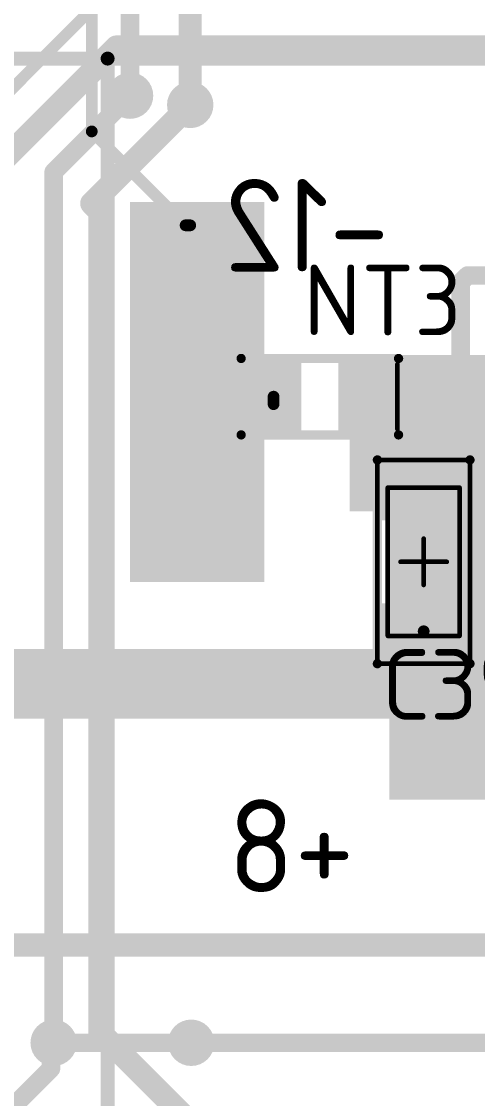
# Model space of a CAD drawing. Header units: inches. Extents: x 0 to 220, y 0 to 115.
# Drawn here: x 127.56 to 137.4, y 21.05 to 44.3 of the extents above; entities that cross this region are included whole.
import ezdxf

# ---------------------------------------------------------------- set-up
doc = ezdxf.new("R2010")
doc.units = ezdxf.units.IN
for name, color, linetype in [('Bottom Layer- Bottom', 5, 'Continuous'), ('Bottom Overlay- Bot Silk', 54, 'Continuous'), ('Bottom Solder- Bot Mask', 6, 'Continuous'), ('Mechanical 13', 56, 'Continuous'), ('Mechanical 15', 56, 'Continuous'), ('Multi-Layer', 9, 'Continuous'), ('Top Layer- Top', 1, 'Continuous'), ('Top Overlay- Top Silk', 2, 'Continuous'), ('Top Paste- Top Paste', 8, 'Continuous'), ('Top Solder- Top Mask', 216, 'Continuous')]:
    doc.layers.add(name, color=color, linetype=linetype)
doc.styles.add('GOST type B', font='', dxfattribs={"height": 0.2})
doc.styles.get('GOST type B').set_extended_font_data('GOST type B')

# ---------------------------------------------------------------- blocks, each defined once
blk = doc.blocks.new('N__T___43')
at = {"layer": 'Top Layer- Top'}
for points in [[(-0.50000027, -0.62500002), (-0.5000002699999999, 0.62500002), (0.50000027, 0.62500002), (0.5000002699999999, -0.62500002)], [(1.50000081, -0.62500002), (1.50000081, 0.62500002), (2.50000135, 0.62500002), (2.50000135, -0.62500002)]]:
    blk.add_hatch(color=7, dxfattribs=at).paths.add_polyline_path(points)
at = {"layer": 'Top Paste- Top Paste'}
for points in [[(-0.50000027, -0.62500002), (-0.5000002699999999, 0.62500002), (0.50000027, 0.62500002), (0.5000002699999999, -0.62500002)], [(1.50000081, -0.62500002), (1.50000081, 0.62500002), (2.50000135, 0.62500002), (2.50000135, -0.62500002)]]:
    blk.add_hatch(color=7, dxfattribs=at).paths.add_polyline_path(points)
at = {"layer": 'Top Solder- Top Mask'}
for points in [[(-0.60160027, -0.72660002), (-0.6016002699999998, 0.72660002), (0.60160027, 0.72660002), (0.6016002699999998, -0.72660002)], [(1.39840081, -0.72660002), (1.39840081, 0.72660002), (2.60160135, 0.72660002), (2.60160135, -0.72660002)]]:
    blk.add_hatch(color=7, dxfattribs=at).paths.add_polyline_path(points)
at = {"layer": 'Mechanical 15'}
blk.add_lwpolyline([(-0.67499992, 0.6999985999999999, 0.0999998, 0.0999998, 0), (-0.67499992, -0.7000011399999999, 0.0999998, 0.0999998, 0)], format="xyseb", dxfattribs=at)
for points in [[(-0.6999985999999999, 0.6999985999999999, 0.0499999, 0.0499999, 1), (-0.65000124, 0.6999985999999999, 0.0499999, 0.0499999, 1)], [(-0.6999985999999999, -0.7000011399999999, 0.0499999, 0.0499999, 1), (-0.65000124, -0.7000011399999999, 0.0499999, 0.0499999, 1)]]:
    blk.add_lwpolyline(points, format="xyseb", close=True, dxfattribs=at)
at = {"layer": 'Top Overlay- Top Silk'}
for points in [[(-0.6999985999999999, 0.8250021599999999, 0.1999996, 0.1999996, 0), (-0.6999985999999999, -0.8250021599999999, 0.1999996, 0.1999996, 0)], [(2.6999946, 0.8250021599999999, 0.1999996, 0.1999996, 0), (-0.6999985999999999, 0.8250021599999999, 0.1999996, 0.1999996, 0)], [(2.70000222, -0.8250072399999999, 0.1999996, 0.1999996, 0), (2.6999946, 0.8250021599999999, 0.1999996, 0.1999996, 0)], [(2.70000222, -0.8250072399999999, 0.1999996, 0.1999996, 0), (-0.6999985999999999, -0.8250021599999999, 0.1999996, 0.1999996, 0)]]:
    blk.add_lwpolyline(points, format="xyseb", dxfattribs=at)
for points in [[(-0.7499985, 0.8250021599999999, 0.0999998, 0.0999998, 1), (-0.6499986999999999, 0.8250021599999999, 0.0999998, 0.0999998, 1)], [(-0.7499985, 0.8250021599999999, 0.0999998, 0.0999998, 1), (-0.6499986999999999, 0.8250021599999999, 0.0999998, 0.0999998, 1)], [(2.6499947, 0.8250021599999999, 0.0999998, 0.0999998, 1), (2.7499945, 0.8250021599999999, 0.0999998, 0.0999998, 1)], [(2.6499947, 0.8250021599999999, 0.0999998, 0.0999998, 1), (2.7499945, 0.8250021599999999, 0.0999998, 0.0999998, 1)], [(-0.7499985, -0.8250021599999999, 0.0999998, 0.0999998, 1), (-0.6499986999999999, -0.8250021599999999, 0.0999998, 0.0999998, 1)], [(-0.7499985, -0.8250021599999999, 0.0999998, 0.0999998, 1), (-0.6499986999999999, -0.8250021599999999, 0.0999998, 0.0999998, 1)], [(2.65000232, -0.8250072399999999, 0.0999998, 0.0999998, 1), (2.75000212, -0.8250072399999999, 0.0999998, 0.0999998, 1)], [(2.65000232, -0.8250072399999999, 0.0999998, 0.0999998, 1), (2.75000212, -0.8250072399999999, 0.0999998, 0.0999998, 1)]]:
    blk.add_lwpolyline(points, format="xyseb", close=True, dxfattribs=at)
blk = doc.blocks.new('CAP__1206_174')
at = {"layer": 'Top Layer- Top'}
for points in [[(-1.99999219, -0.80000475), (-1.99999219, 0.79999459), (-0.99999165, 0.79999459), (-0.99999165, -0.80000475)], [(0.99999165, -0.79999459), (0.99999165, 0.80000475), (1.99999219, 0.80000475), (1.99999219, -0.79999459)]]:
    blk.add_hatch(color=7, dxfattribs=at).paths.add_polyline_path(points)
at = {"layer": 'Top Paste- Top Paste'}
for points in [[(-1.99999219, -0.80000475), (-1.99999219, 0.79999459), (-0.99999165, 0.79999459), (-0.99999165, -0.80000475)], [(0.99999165, -0.79999459), (0.99999165, 0.80000475), (1.99999219, 0.80000475), (1.99999219, -0.79999459)]]:
    blk.add_hatch(color=7, dxfattribs=at).paths.add_polyline_path(points)
at = {"layer": 'Top Solder- Top Mask'}
for points in [[(-2.10159219, -0.90160475), (-2.10159219, 0.90159459), (-0.8983916499999999, 0.90159459), (-0.8983916499999999, -0.90160475)], [(0.8983916499999999, -0.90159459), (0.8983916499999999, 0.90160475), (2.10159219, 0.90160475), (2.10159219, -0.90159459)]]:
    blk.add_hatch(color=7, dxfattribs=at).paths.add_polyline_path(points)
at = {"layer": 'Mechanical 13'}
for points in [[(-1.59998664, 0.77499718, 0.0999998, 0.0999998, 0), (-1.60000442, -0.77499972, 0.0999998, 0.0999998, 0)], [(-1.59998664, 0.77499718, 0.0999998, 0.0999998, 0), (1.60000188, 0.77499718, 0.0999998, 0.0999998, 0)], [(1.60000188, 0.77499718, 0.0999998, 0.0999998, 0), (1.59998664, -0.77499718, 0.0999998, 0.0999998, 0)], [(1.59998664, -0.77499718, 0.0999998, 0.0999998, 0), (-1.60000442, -0.77499972, 0.0999998, 0.0999998, 0)]]:
    blk.add_lwpolyline(points, format="xyseb", dxfattribs=at)
for points in [[(-1.62498532, 0.77499718, 0.0499999, 0.0499999, 1), (-1.57498796, 0.77499718, 0.0499999, 0.0499999, 1)], [(-1.62498532, 0.77499718, 0.0499999, 0.0499999, 1), (-1.57498796, 0.77499718, 0.0499999, 0.0499999, 1)], [(1.5750032, 0.77499718, 0.0499999, 0.0499999, 1), (1.62500056, 0.77499718, 0.0499999, 0.0499999, 1)], [(1.5750032, 0.77499718, 0.0499999, 0.0499999, 1), (1.62500056, 0.77499718, 0.0499999, 0.0499999, 1)], [(-1.6250031, -0.77499972, 0.0499999, 0.0499999, 1), (-1.57500574, -0.77499972, 0.0499999, 0.0499999, 1)], [(-1.6250031, -0.77499972, 0.0499999, 0.0499999, 1), (-1.57500574, -0.77499972, 0.0499999, 0.0499999, 1)], [(1.57498796, -0.77499718, 0.0499999, 0.0499999, 1), (1.62498532, -0.77499718, 0.0499999, 0.0499999, 1)], [(1.57498796, -0.77499718, 0.0499999, 0.0499999, 1), (1.62498532, -0.77499718, 0.0499999, 0.0499999, 1)]]:
    blk.add_lwpolyline(points, format="xyseb", close=True, dxfattribs=at)
at = {"layer": 'Mechanical 15'}
for points in [[(-2.19999814, 0.999998, 0.0999998, 0.0999998, 0), (-2.20000068, -1.00000054, 0.0999998, 0.0999998, 0)], [(2.20000068, 1.00000054, 0.0999998, 0.0999998, 0), (-2.19999814, 0.999998, 0.0999998, 0.0999998, 0)], [(2.20000068, 1.00000054, 0.0999998, 0.0999998, 0), (2.19999814, -0.999998, 0.0999998, 0.0999998, 0)], [(2.54e-06, 0.49999646, 0.0999998, 0.0999998, 0), (-2.54e-06, -0.49999646, 0.0999998, 0.0999998, 0)], [(-0.49999646, 2.54e-06, 0.0999998, 0.0999998, 0), (0.49999646, -2.54e-06, 0.0999998, 0.0999998, 0)], [(2.19999814, -0.999998, 0.0999998, 0.0999998, 0), (-2.20000068, -1.00000054, 0.0999998, 0.0999998, 0)]]:
    blk.add_lwpolyline(points, format="xyseb", dxfattribs=at)
for points in [[(-2.22499682, 0.999998, 0.0499999, 0.0499999, 1), (-2.17499946, 0.999998, 0.0499999, 0.0499999, 1)], [(-2.22499682, 0.999998, 0.0499999, 0.0499999, 1), (-2.17499946, 0.999998, 0.0499999, 0.0499999, 1)], [(2.175002, 1.00000054, 0.0499999, 0.0499999, 1), (2.22499936, 1.00000054, 0.0499999, 0.0499999, 1)], [(2.175002, 1.00000054, 0.0499999, 0.0499999, 1), (2.22499936, 1.00000054, 0.0499999, 0.0499999, 1)], [(-0.02499614, 0.49999646, 0.0499999, 0.0499999, 1), (0.02500122, 0.49999646, 0.0499999, 0.0499999, 1)], [(-0.5249951399999999, 2.54e-06, 0.0499999, 0.0499999, 1), (-0.47499778, 2.54e-06, 0.0499999, 0.0499999, 1)], [(0.47499778, -2.54e-06, 0.0499999, 0.0499999, 1), (0.5249951399999999, -2.54e-06, 0.0499999, 0.0499999, 1)], [(-0.02500122, -0.49999646, 0.0499999, 0.0499999, 1), (0.02499614, -0.49999646, 0.0499999, 0.0499999, 1)], [(-2.22499936, -1.00000054, 0.0499999, 0.0499999, 1), (-2.175002, -1.00000054, 0.0499999, 0.0499999, 1)], [(-2.22499936, -1.00000054, 0.0499999, 0.0499999, 1), (-2.175002, -1.00000054, 0.0499999, 0.0499999, 1)], [(2.17499946, -0.999998, 0.0499999, 0.0499999, 1), (2.22499682, -0.999998, 0.0499999, 0.0499999, 1)], [(2.17499946, -0.999998, 0.0499999, 0.0499999, 1), (2.22499682, -0.999998, 0.0499999, 0.0499999, 1)]]:
    blk.add_lwpolyline(points, format="xyseb", close=True, dxfattribs=at)
at = {"layer": 'Top Overlay- Top Silk'}
for points in [[(-2.19999814, 0.999998, 0.1999996, 0.1999996, 0), (-2.20000068, -1.00000054, 0.1999996, 0.1999996, 0)], [(2.20000068, 1.00000054, 0.1999996, 0.1999996, 0), (-2.19999814, 0.999998, 0.1999996, 0.1999996, 0)], [(2.20000068, 1.00000054, 0.1999996, 0.1999996, 0), (2.19999814, -0.999998, 0.1999996, 0.1999996, 0)], [(2.19999814, -0.999998, 0.1999996, 0.1999996, 0), (-2.20000068, -1.00000054, 0.1999996, 0.1999996, 0)]]:
    blk.add_lwpolyline(points, format="xyseb", dxfattribs=at)
for points in [[(-2.24999804, 0.999998, 0.0999998, 0.0999998, 1), (-2.14999824, 0.999998, 0.0999998, 0.0999998, 1)], [(-2.24999804, 0.999998, 0.0999998, 0.0999998, 1), (-2.14999824, 0.999998, 0.0999998, 0.0999998, 1)], [(2.15000078, 1.00000054, 0.0999998, 0.0999998, 1), (2.25000058, 1.00000054, 0.0999998, 0.0999998, 1)], [(2.15000078, 1.00000054, 0.0999998, 0.0999998, 1), (2.25000058, 1.00000054, 0.0999998, 0.0999998, 1)], [(-2.25000058, -1.00000054, 0.0999998, 0.0999998, 1), (-2.15000078, -1.00000054, 0.0999998, 0.0999998, 1)], [(-2.25000058, -1.00000054, 0.0999998, 0.0999998, 1), (-2.15000078, -1.00000054, 0.0999998, 0.0999998, 1)], [(2.14999824, -0.999998, 0.0999998, 0.0999998, 1), (2.24999804, -0.999998, 0.0999998, 0.0999998, 1)], [(2.14999824, -0.999998, 0.0999998, 0.0999998, 1), (2.24999804, -0.999998, 0.0999998, 0.0999998, 1)]]:
    blk.add_lwpolyline(points, format="xyseb", close=True, dxfattribs=at)

msp = doc.modelspace()

# ---------------------------------------------------------------- hatches: boundary and pattern name
at = {"layer": 'Bottom Layer- Bottom'}
h = msp.add_hatch(color=7, dxfattribs=at)
edge = h.paths.add_edge_path()
edge.add_arc((129.89999928, 42.70000096), 0.3999992, 0, 360)
h = msp.add_hatch(color=7, dxfattribs=at)
edge = h.paths.add_edge_path()
edge.add_arc((131.19999922, 42.49999881999999), 0.3999992, 0, 360)
h = msp.add_hatch(color=7, dxfattribs=at)
edge = h.paths.add_edge_path()
edge.add_arc((131.5500036, 38.90000348), 0.8999982, 0, 360)
h = msp.add_hatch(color=7, dxfattribs=at)
edge = h.paths.add_edge_path()
edge.add_arc((131.50000116, 36.50000066), 0.8999982, 0, 360)
msp.add_hatch(color=7, dxfattribs=at).paths.add_polyline_path([(135.50000078, 27.50000088), (159.4999985, 27.50000088), (159.4999985, 36.99999712), (135.50000078, 36.99999712)])
h = msp.add_hatch(color=7, dxfattribs=at)
edge = h.paths.add_edge_path()
edge.add_arc((131.50000116, 33.70000118), 0.8999982, 0, 360)
h = msp.add_hatch(color=7, dxfattribs=at)
edge = h.paths.add_edge_path()
edge.add_arc((128.25000004, 22.25000122), 0.3999992, 0, 360)
h = msp.add_hatch(color=7, dxfattribs=at)
edge = h.paths.add_edge_path()
edge.add_arc((131.22085008, 22.24999868), 0.3999992, 0, 360)
at = {"layer": 'Bottom Solder- Bot Mask'}
h = msp.add_hatch(color=7, dxfattribs=at)
edge = h.paths.add_edge_path()
edge.add_arc((129.89999928, 42.70000096), 0.5015992, 0, 360)
h = msp.add_hatch(color=7, dxfattribs=at)
edge = h.paths.add_edge_path()
edge.add_arc((131.19999922, 42.49999881999999), 0.5015992, 0, 360)
h = msp.add_hatch(color=7, dxfattribs=at)
edge = h.paths.add_edge_path()
edge.add_arc((131.5500036, 38.90000348), 1.0015982, 0, 360)
h = msp.add_hatch(color=7, dxfattribs=at)
edge = h.paths.add_edge_path()
edge.add_arc((131.50000116, 36.50000066), 1.0015982, 0, 360)
h = msp.add_hatch(color=7, dxfattribs=at)
edge = h.paths.add_edge_path()
edge.add_arc((131.50000116, 33.70000118), 1.0015982, 0, 360)
h = msp.add_hatch(color=7, dxfattribs=at)
edge = h.paths.add_edge_path()
edge.add_arc((128.25000004, 22.25000122), 0.5015992, 0, 360)
h = msp.add_hatch(color=7, dxfattribs=at)
edge = h.paths.add_edge_path()
edge.add_arc((131.22085008, 22.24999868), 0.5015992, 0, 360)
at = {"layer": 'Multi-Layer'}
msp.add_hatch(color=9, dxfattribs=at).paths.add_polyline_path([(132.8000011, 32.19999656), (132.8000011, 40.3999954), (129.90000182, 40.3999954), (129.90000182, 32.19999656)])
at = {"layer": 'Top Layer- Top'}
h = msp.add_hatch(color=7, dxfattribs=at)
edge = h.paths.add_edge_path()
edge.add_arc((129.89999928, 42.70000096), 0.3999992, 0, 360)
h = msp.add_hatch(color=7, dxfattribs=at)
edge = h.paths.add_edge_path()
edge.add_arc((131.19999922, 42.49999881999999), 0.3999992, 0, 360)
h = msp.add_hatch(color=7, dxfattribs=at)
edge = h.paths.add_edge_path()
edge.add_arc((131.5500036, 38.90000348), 0.8999982, 0, 360)
h = msp.add_hatch(color=7, dxfattribs=at)
edge = h.paths.add_edge_path()
edge.add_arc((131.50000116, 36.50000066), 0.8999982, 0, 360)
msp.add_hatch(color=1, dxfattribs=at).paths.add_polyline_path([(134.64274062, 33.72500239999999), (134.64274062, 37.10000708), (140.1177411, 37.10000708), (140.1177411, 34.51733762), (140.12588434, 34.50919438), (140.11669208, 34.50000212), (139.34274138, 34.50000212), (139.34274138, 33.86519516), (139.20254862, 33.72500239999999)])
h = msp.add_hatch(color=7, dxfattribs=at)
edge = h.paths.add_edge_path()
edge.add_arc((131.50000116, 33.70000118), 0.8999982, 0, 360)
h = msp.add_hatch(color=7, dxfattribs=at)
edge = h.paths.add_edge_path()
edge.add_arc((128.25000004, 22.25000122), 0.3999992, 0, 360)
h = msp.add_hatch(color=7, dxfattribs=at)
edge = h.paths.add_edge_path()
edge.add_arc((131.22085008, 22.24999868), 0.3999992, 0, 360)
at = {"layer": 'Top Solder- Top Mask'}
h = msp.add_hatch(color=7, dxfattribs=at)
edge = h.paths.add_edge_path()
edge.add_arc((129.89999928, 42.70000096), 0.5015992, 0, 360)
h = msp.add_hatch(color=7, dxfattribs=at)
edge = h.paths.add_edge_path()
edge.add_arc((131.19999922, 42.49999881999999), 0.5015992, 0, 360)
h = msp.add_hatch(color=7, dxfattribs=at)
edge = h.paths.add_edge_path()
edge.add_arc((131.5500036, 38.90000348), 1.0015982, 0, 360)
h = msp.add_hatch(color=7, dxfattribs=at)
edge = h.paths.add_edge_path()
edge.add_arc((131.50000116, 36.50000066), 1.0015982, 0, 360)
h = msp.add_hatch(color=7, dxfattribs=at)
edge = h.paths.add_edge_path()
edge.add_arc((131.50000116, 33.70000118), 1.0015982, 0, 360)
h = msp.add_hatch(color=7, dxfattribs=at)
edge = h.paths.add_edge_path()
edge.add_arc((128.25000004, 22.25000122), 0.5015992, 0, 360)
h = msp.add_hatch(color=7, dxfattribs=at)
edge = h.paths.add_edge_path()
edge.add_arc((131.22085008, 22.24999868), 0.5015992, 0, 360)

# ---------------------------------------------------------------- linework, layer by layer
at = {"layer": 'Bottom Layer- Bottom'}
for points in [[(131.19999922, 42.49999881999999, 0.499999, 0.499999, 0), (131.19999922, 56.84726756, 0.499999, 0.499999, 0)], [(129.89999928, 42.70000096, 0.3999992, 0.3999992, 0), (129.89999928, 51.85000044, 0.3999992, 0.3999992, 0)], [(129.0730083, 41.92699006, 0.254, 0.254, 0), (129.0730083, 50.65528603999999, 0.254, 0.254, 0)], [(129.0730083, 41.92699006, 0.254, 0.254, 0), (131.09999942, 39.89999894, 0.254, 0.254, 0)], [(131.09999942, 39.89999894, 0.254, 0.254, 0), (131.19999922, 39.89999894, 0.254, 0.254, 0)], [(86.2500053, 30.00000096, 1.49999954, 1.49999954, 0), (145.2500016, 30.00000096, 1.49999954, 1.49999954, 0)], [(98.92606326, 24.361394, 0.499999, 0.499999, 0), (150.88860348, 24.361394, 0.499999, 0.499999, 0)], [(128.19289322, 22.1928944, 0.3999992, 0.3999992, 0), (128.25000004, 22.25000122, 0.3999992, 0.3999992, 0)], [(128.19289322, 21.6928954, 0.3999992, 0.3999992, 0), (128.19289322, 22.1928944, 0.3999992, 0.3999992, 0)], [(128.25000004, 22.25000122, 0.3999992, 0.3999992, 0), (131.22084754, 22.25000122, 0.3999992, 0.3999992, 0)], [(131.22084754, 22.25000122, 0.3999992, 0.3999992, 0), (131.22085008, 22.24999868, 0.3999992, 0.3999992, 0)], [(125.99999946, 19.50000164, 0.3999992, 0.3999992, 0), (128.19289322, 21.6928954, 0.3999992, 0.3999992, 0)]]:
    msp.add_lwpolyline(points, format="xyseb", dxfattribs=at)
for points in [[(129.79999948, 42.70000096, 0.1999996, 0.1999996, 1), (129.99999908, 42.70000096, 0.1999996, 0.1999996, 1)], [(131.07500074, 42.49999881999999, 0.2499995, 0.2499995, 1), (131.3249977, 42.49999881999999, 0.2499995, 0.2499995, 1)], [(129.0095083, 41.92699006, 0.127, 0.127, 1), (129.1365083, 41.92699006, 0.127, 0.127, 1)], [(129.0095083, 41.92699006, 0.127, 0.127, 1), (129.1365083, 41.92699006, 0.127, 0.127, 1)], [(131.03649942, 39.89999894, 0.127, 0.127, 1), (131.16349942, 39.89999894, 0.127, 0.127, 1)], [(131.03649942, 39.89999894, 0.127, 0.127, 1), (131.16349942, 39.89999894, 0.127, 0.127, 1)], [(131.13649922, 39.89999894, 0.127, 0.127, 1), (131.26349922, 39.89999894, 0.127, 0.127, 1)], [(128.09289342, 22.1928944, 0.1999996, 0.1999996, 1), (128.29289302, 22.1928944, 0.1999996, 0.1999996, 1)], [(128.09289342, 22.1928944, 0.1999996, 0.1999996, 1), (128.29289302, 22.1928944, 0.1999996, 0.1999996, 1)], [(128.15000024, 22.25000122, 0.1999996, 0.1999996, 1), (128.34999984, 22.25000122, 0.1999996, 0.1999996, 1)], [(128.15000024, 22.25000122, 0.1999996, 0.1999996, 1), (128.34999984, 22.25000122, 0.1999996, 0.1999996, 1)], [(131.12084774, 22.25000122, 0.1999996, 0.1999996, 1), (131.32084734, 22.25000122, 0.1999996, 0.1999996, 1)], [(131.12084774, 22.25000122, 0.1999996, 0.1999996, 1), (131.32084734, 22.25000122, 0.1999996, 0.1999996, 1)], [(131.12085028, 22.24999868, 0.1999996, 0.1999996, 1), (131.32084988, 22.24999868, 0.1999996, 0.1999996, 1)], [(128.09289342, 21.6928954, 0.1999996, 0.1999996, 1), (128.29289302, 21.6928954, 0.1999996, 0.1999996, 1)], [(128.09289342, 21.6928954, 0.1999996, 0.1999996, 1), (128.29289302, 21.6928954, 0.1999996, 0.1999996, 1)]]:
    msp.add_lwpolyline(points, format="xyseb", close=True, dxfattribs=at)
at = {"layer": 'Top Layer- Top'}
for points in [[(112.39500254, 27.89500136, 0.254, 0.254, 0), (133.08056696, 48.58056577999999, 0.254, 0.254, 0)], [(129.50649994, 43.6500016, 0.499999, 0.499999, 0), (129.6064972, 43.74999886, 0.499999, 0.499999, 0)], [(129.6064972, 43.74999886, 0.499999, 0.499999, 0), (143.25000052, 43.74999886, 0.499999, 0.499999, 0)], [(128.94999864, 43.0935003, 0.4999913799999999, 0.4999913799999999, 0), (129.50649994, 43.6500016, 0.4999913799999999, 0.4999913799999999, 0)], [(118.75000126, 32.89350292, 0.499999, 0.499999, 0), (128.94999864, 43.0935003, 0.499999, 0.499999, 0)], [(128.25000004, 41.05000172, 0.3999992, 0.3999992, 0), (129.89999928, 42.70000096, 0.3999992, 0.3999992, 0)], [(129.07299814, 40.37299774, 0.499999, 0.499999, 0), (131.19999922, 42.49999881999999, 0.499999, 0.499999, 0)], [(128.25000004, 22.25000122, 0.3999992, 0.3999992, 0), (128.25000004, 41.05000172, 0.3999992, 0.3999992, 0)], [(129.07299814, 40.37299774, 0.499999, 0.499999, 0), (129.25000058, 40.1959953, 0.499999, 0.499999, 0)], [(129.25000058, 22.47699848, 0.499999, 0.499999, 0), (129.25000058, 40.1959953, 0.499999, 0.499999, 0)], [(137.04273582, 38.66797193999999, 0.3999992, 0.3999992, 0), (137.19152648, 38.8167626, 0.3999992, 0.3999992, 0)], [(137.04273582, 36.82529846, 0.3999992, 0.3999992, 0), (137.04273582, 38.66797193999999, 0.3999992, 0.3999992, 0)], [(137.19152648, 38.8167626, 0.3999992, 0.3999992, 0), (139.83313918, 38.8167626, 0.3999992, 0.3999992, 0)], [(132.99999816, 36.03852076, 0.254, 0.254, 0), (132.99999816, 36.20000126, 0.254, 0.254, 0)], [(136.24274504, 31.13481962, 0.254, 0.254, 0), (138.66104856, 31.13481962, 0.254, 0.254, 0)], [(129.25000058, 22.47699848, 0.499999, 0.499999, 0), (132.55726092, 19.16973814, 0.499999, 0.499999, 0)], [(131.22085008, 22.24999868, 0.3999992, 0.3999992, 0), (144.73342656, 22.24999868, 0.3999992, 0.3999992, 0)]]:
    msp.add_lwpolyline(points, format="xyseb", dxfattribs=at)
for points in [[(129.48149872, 43.74999886, 0.2499995, 0.2499995, 1), (129.73149568, 43.74999886, 0.2499995, 0.2499995, 1)], [(129.48149872, 43.74999886, 0.2499995, 0.2499995, 1), (129.73149568, 43.74999886, 0.2499995, 0.2499995, 1)], [(129.38150146, 43.6500016, 0.2499995, 0.2499995, 1), (129.63149842, 43.6500016, 0.2499995, 0.2499995, 1)], [(129.38150146, 43.6500016, 0.24999442, 0.24999442, 1), (129.63149842, 43.6500016, 0.24999442, 0.24999442, 1)], [(128.82500016, 43.0935003, 0.2499995, 0.2499995, 1), (129.07499712, 43.0935003, 0.2499995, 0.2499995, 1)], [(128.82500016, 43.0935003, 0.24999442, 0.24999442, 1), (129.07499712, 43.0935003, 0.24999442, 0.24999442, 1)], [(129.79999948, 42.70000096, 0.1999996, 0.1999996, 1), (129.99999908, 42.70000096, 0.1999996, 0.1999996, 1)], [(131.07500074, 42.49999881999999, 0.2499995, 0.2499995, 1), (131.3249977, 42.49999881999999, 0.2499995, 0.2499995, 1)], [(128.15000024, 41.05000172, 0.1999996, 0.1999996, 1), (128.34999984, 41.05000172, 0.1999996, 0.1999996, 1)], [(128.15000024, 41.05000172, 0.1999996, 0.1999996, 1), (128.34999984, 41.05000172, 0.1999996, 0.1999996, 1)], [(128.94799966, 40.37299774, 0.2499995, 0.2499995, 1), (129.19799662, 40.37299774, 0.2499995, 0.2499995, 1)], [(128.94799966, 40.37299774, 0.2499995, 0.2499995, 1), (129.19799662, 40.37299774, 0.2499995, 0.2499995, 1)], [(129.1250021, 40.1959953, 0.2499995, 0.2499995, 1), (129.37499906, 40.1959953, 0.2499995, 0.2499995, 1)], [(129.1250021, 40.1959953, 0.2499995, 0.2499995, 1), (129.37499906, 40.1959953, 0.2499995, 0.2499995, 1)], [(136.94273602, 38.66797193999999, 0.1999996, 0.1999996, 1), (137.14273562, 38.66797193999999, 0.1999996, 0.1999996, 1)], [(136.94273602, 38.66797193999999, 0.1999996, 0.1999996, 1), (137.14273562, 38.66797193999999, 0.1999996, 0.1999996, 1)], [(137.09152668, 38.8167626, 0.1999996, 0.1999996, 1), (137.29152628, 38.8167626, 0.1999996, 0.1999996, 1)], [(137.09152668, 38.8167626, 0.1999996, 0.1999996, 1), (137.29152628, 38.8167626, 0.1999996, 0.1999996, 1)], [(136.94273602, 36.82529846, 0.1999996, 0.1999996, 1), (137.14273562, 36.82529846, 0.1999996, 0.1999996, 1)], [(132.93649816, 36.20000126, 0.127, 0.127, 1), (133.06349816, 36.20000126, 0.127, 0.127, 1)], [(132.93649816, 36.03852076, 0.127, 0.127, 1), (133.06349816, 36.03852076, 0.127, 0.127, 1)], [(136.17924504, 31.13481962, 0.127, 0.127, 1), (136.30624504, 31.13481962, 0.127, 0.127, 1)], [(129.1250021, 22.47699848, 0.2499995, 0.2499995, 1), (129.37499906, 22.47699848, 0.2499995, 0.2499995, 1)], [(129.1250021, 22.47699848, 0.2499995, 0.2499995, 1), (129.37499906, 22.47699848, 0.2499995, 0.2499995, 1)], [(128.15000024, 22.25000122, 0.1999996, 0.1999996, 1), (128.34999984, 22.25000122, 0.1999996, 0.1999996, 1)], [(131.12085028, 22.24999868, 0.1999996, 0.1999996, 1), (131.32084988, 22.24999868, 0.1999996, 0.1999996, 1)]]:
    msp.add_lwpolyline(points, format="xyseb", close=True, dxfattribs=at)
at = {"layer": 'Top Overlay- Top Silk'}
for points in [[(116.99999968, 43.49999936, 0.2999994, 0.2999994, 0), (143.50000002, 43.49999936, 0.2999994, 0.2999994, 0)], [(129.41529616, 0.05092192, 0.2999994, 0.2999994, 0), (129.41529616, 43.49999936, 0.2999994, 0.2999994, 0)]]:
    msp.add_lwpolyline(points, format="xyseb", dxfattribs=at)
msp.add_lwpolyline([(129.34029758, 43.49999936, 0.1499997, 0.1499997, 1), (129.49029474, 43.49999936, 0.1499997, 0.1499997, 1)], format="xyseb", close=True, dxfattribs=at)

# ---------------------------------------------------------------- block references
for name, p, rotation in [('N__T___43', (134.99999924, 36.20000126), 180), ('CAP__1206_174', (136.24273996, 32.63481154), 90)]:
    msp.add_blockref(name, p, dxfattribs=dict(rotation=rotation))

# ---------------------------------------------------------------- texts
at = {"layer": 'Bottom Overlay- Bot Silk', "style": 'GOST type B', "text_generation_flag": 2}
for s, p in [('-12', (135.50000078, 38.90000348)), ('+8', (134.74999974, 25.4999998))]:
    msp.add_text(s, height=2.00000108, dxfattribs=at).set_placement(p)
at = {"layer": 'Top Overlay- Top Silk', "style": 'GOST type B'}
for s, p in [('NT3', (133.64608272, 37.52422772)), ('C39', (135.33982838, 29.22423162))]:
    msp.add_text(s, height=1.524, dxfattribs=at).set_placement(p)

doc.saveas('drawing.dxf')
